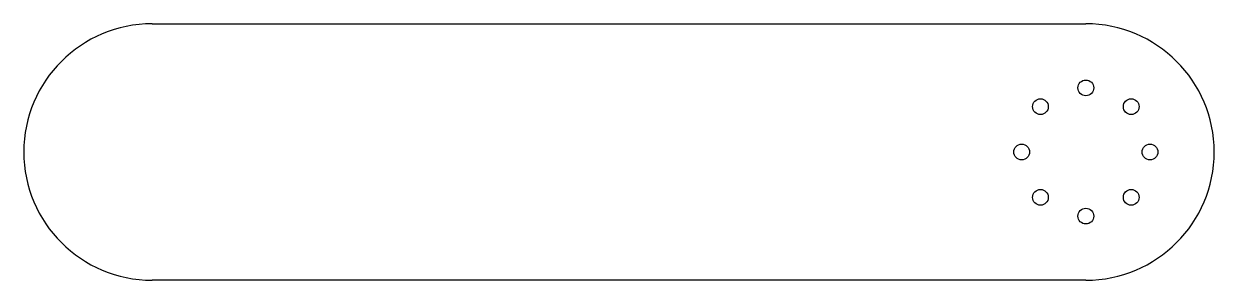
# Model space of a CAD drawing. Header units: millimetres. Extents: x -182 to 22, y -22 to 22.
import ezdxf

# ---------------------------------------------------------------- set-up
doc = ezdxf.new("R2010")
doc.units = ezdxf.units.MM

msp = doc.modelspace()

# ---------------------------------------------------------------- linework, layer by layer
for p, q in [((-160, 22, -4.75), (0, 22, -4.75)), ((0, -22, -4.75), (-160, -22, -4.75))]:
    msp.add_line(p, q)
for centre in [(0, 11, -4.75), (-7.78, 7.78, -4.75), (7.78, 7.78, -4.75), (-11, 0, -4.75), (11, 0, -4.75), (-7.78, -7.78, -4.75), (7.78, -7.78, -4.75), (0, -11, -4.75)]:
    msp.add_circle(centre, 1.35)
for centre, start, end in [((-160, 0, -4.75), 90, 270), ((0, 0, -4.75), -90, 90)]:
    msp.add_arc(centre, 22, start, end)

doc.saveas('drawing.dxf')
